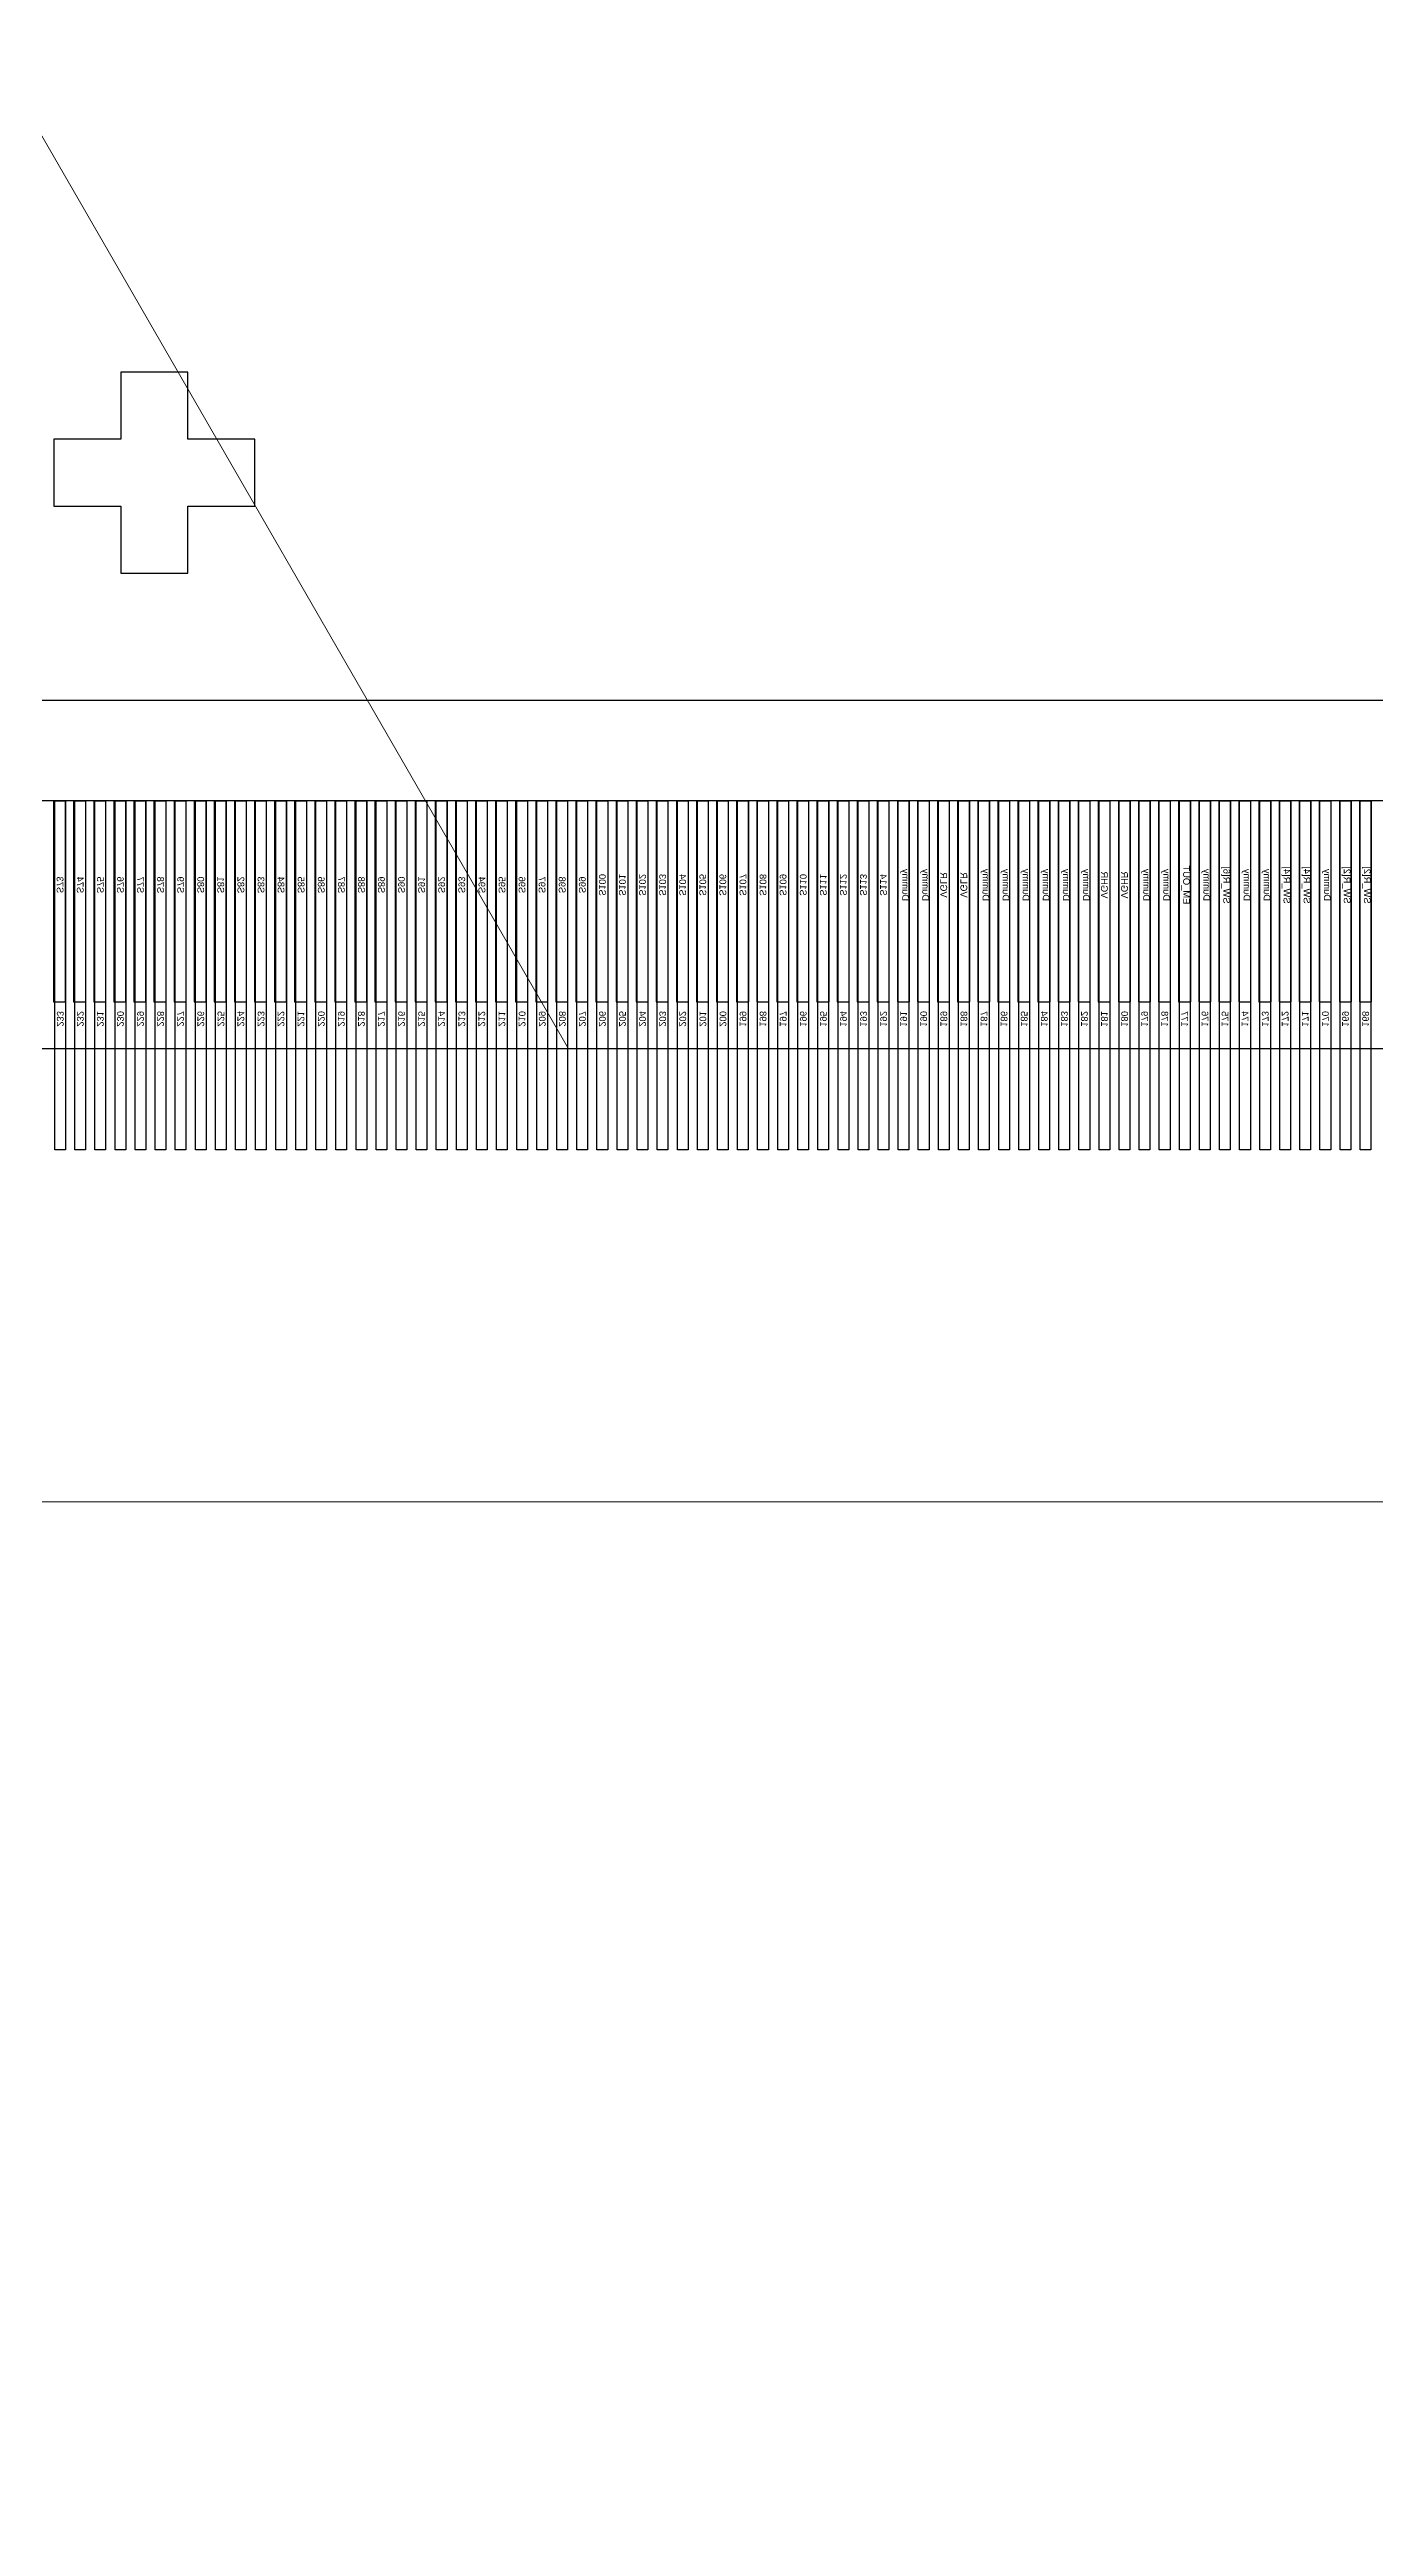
# Model space of a CAD drawing. Header units: inches. Extents: x 1765 to 5217, y -1519 to 441.
# Drawn here: x 4807.821 to 4809.801, y -1300.364 to -1296.668 of the extents above; entities that cross this region are included whole.
import ezdxf
from ezdxf.enums import TextEntityAlignment as Align

# ---------------------------------------------------------------- set-up
doc = ezdxf.new("R2010")
doc.units = ezdxf.units.IN
doc.header["$MEASUREMENT"] = 0
doc.layers.add('DIM', color=3, linetype='Continuous', lineweight=15)
doc.layers.add('L63', color=5, linetype='Continuous')
doc.layers.add('LENS', color=6, linetype='Continuous')
doc.styles.add('MBC_Arial_Font', font='arial.ttf', dxfattribs={"width": 0.8})

# ---------------------------------------------------------------- blocks, each defined once
blk = doc.blocks.new('FSDDDDD')
at = {"layer": 'LENS', "color": 5, "lineweight": 0}
blk.add_lwpolyline([(3465.1852, -1743.3038, -0.414214), (3453.6852, -1754.8038), (3438.5952, -1754.8038, -0.414214), (3427.0952, -1743.3038), (3427.0952, -1720.7938, -0.414214), (3438.5952, -1709.2938), (3453.6852, -1709.2938, -0.414214), (3465.1852, -1720.7938)], format="xyb", close=True, dxfattribs=at)

msp = doc.modelspace()

# ---------------------------------------------------------------- hatches: boundary and pattern name
at = {"layer": 'DIM'}
h = msp.add_hatch(dxfattribs=at)
h.set_pattern_fill('HONEY', color=256, style=0)
h.set_pattern_definition([(0, (6913.9786, -2365.6452), (4.7625, 2.74963), [3.175, -6.35]), (120, (6913.9786, -2365.6452), (-4.7624994, 2.749631), [3.175, -6.35]), (60, (6913.9786, -2365.6452), (6e-07, 5.499261), [-6.35, 3.175])])
edge = h.paths.add_edge_path()
edge.add_line((4827.36, -1263.4445), (4827.36, -1289.1595))
edge.add_arc((4818.36, -1289.1595), 9, -90, 0, ccw=False)
edge.add_line((4818.36, -1298.1595), (4801.573, -1298.1595))
edge.add_arc((4801.573, -1289.1595), 9, 180, 270, ccw=False)
edge.add_line((4792.573, -1289.1595), (4792.573, -1263.4445))
edge.add_arc((4800.993, -1263.4445), 8.42, 90, 180, ccw=False)
edge.add_line((4800.993, -1255.0245), (4818.94, -1255.0245))
edge.add_arc((4818.94, -1263.4445), 8.42, 0, 90, ccw=False)

# ---------------------------------------------------------------- linework, layer by layer
msp.add_line((4821.3749, -1297.6395), (4798.5581, -1297.6395))
msp.add_line((4821.3749, -1297.6395), (4798.5581, -1297.6395))
msp.add_lwpolyline([(4827.36, -1263.4445), (4827.36, -1289.1595, -0.414214), (4818.36, -1298.1595), (4801.573, -1298.1595, -0.414214), (4792.573, -1289.1595), (4792.573, -1263.4445, -0.414214), (4800.993, -1255.0245), (4818.94, -1255.0245, -0.414214)], format="xyb", close=True)
msp.add_lwpolyline([(4827.36, -1263.4445), (4827.36, -1289.1595, -0.414214), (4818.36, -1298.1595), (4801.573, -1298.1595, -0.414214), (4792.573, -1289.1595), (4792.573, -1263.4445, -0.414214), (4800.993, -1255.0245), (4818.94, -1255.0245, -0.414214)], format="xyb", close=True)
msp.add_lwpolyline([(4802.9215, -1307.8669), (4817.0115, -1307.8669, 0.414214), (4817.2115, -1307.6669), (4817.2115, -1305.5729, 0.263643), (4817.1143, -1305.4013), (4815.7223, -1304.5675, -0.263643), (4815.5765, -1304.3102), (4815.5765, -1300.9028, 0.315299), (4815.3791, -1300.6209), (4814.966, -1300.4706, -0.315299), (4814.7686, -1300.1887), (4814.7686, -1298.7592, -0.254671), (4814.9059, -1298.5072), (4815.214, -1298.3083, 0.254671), (4815.3055, -1298.1403), (4815.3055, -1297.9895, 0.414214), (4815.1055, -1297.7895), (4804.8275, -1297.7895, 0.414214)], format="xyb")
at = {"color": 2}
for points in [[(4807.8455, -1297.7895), (4807.8275, -1297.7895), (4807.8275, -1298.0895), (4807.8455, -1298.0895)], [(4807.8455, -1297.7895), (4807.8275, -1297.7895), (4807.8275, -1298.0895), (4807.8455, -1298.0895)], [(4807.8755, -1297.7895), (4807.8575, -1297.7895), (4807.8575, -1298.0895), (4807.8755, -1298.0895)], [(4807.8755, -1297.7895), (4807.8575, -1297.7895), (4807.8575, -1298.0895), (4807.8755, -1298.0895)], [(4807.9055, -1297.7895), (4807.8875, -1297.7895), (4807.8875, -1298.0895), (4807.9055, -1298.0895)], [(4807.9055, -1297.7895), (4807.8875, -1297.7895), (4807.8875, -1298.0895), (4807.9055, -1298.0895)], [(4807.9355, -1297.7895), (4807.9175, -1297.7895), (4807.9175, -1298.0895), (4807.9355, -1298.0895)], [(4807.9355, -1297.7895), (4807.9175, -1297.7895), (4807.9175, -1298.0895), (4807.9355, -1298.0895)], [(4807.9655, -1297.7895), (4807.9475, -1297.7895), (4807.9475, -1298.0895), (4807.9655, -1298.0895)], [(4807.9655, -1297.7895), (4807.9475, -1297.7895), (4807.9475, -1298.0895), (4807.9655, -1298.0895)], [(4807.9955, -1297.7895), (4807.9775, -1297.7895), (4807.9775, -1298.0895), (4807.9955, -1298.0895)], [(4807.9955, -1297.7895), (4807.9775, -1297.7895), (4807.9775, -1298.0895), (4807.9955, -1298.0895)], [(4808.0255, -1297.7895), (4808.0075, -1297.7895), (4808.0075, -1298.0895), (4808.0255, -1298.0895)], [(4808.0255, -1297.7895), (4808.0075, -1297.7895), (4808.0075, -1298.0895), (4808.0255, -1298.0895)], [(4808.0555, -1297.7895), (4808.0375, -1297.7895), (4808.0375, -1298.0895), (4808.0555, -1298.0895)], [(4808.0555, -1297.7895), (4808.0375, -1297.7895), (4808.0375, -1298.0895), (4808.0555, -1298.0895)], [(4808.0855, -1297.7895), (4808.0675, -1297.7895), (4808.0675, -1298.0895), (4808.0855, -1298.0895)], [(4808.0855, -1297.7895), (4808.0675, -1297.7895), (4808.0675, -1298.0895), (4808.0855, -1298.0895)], [(4808.1155, -1297.7895), (4808.0975, -1297.7895), (4808.0975, -1298.0895), (4808.1155, -1298.0895)], [(4808.1155, -1297.7895), (4808.0975, -1297.7895), (4808.0975, -1298.0895), (4808.1155, -1298.0895)], [(4808.1455, -1297.7895), (4808.1275, -1297.7895), (4808.1275, -1298.0895), (4808.1455, -1298.0895)], [(4808.1455, -1297.7895), (4808.1275, -1297.7895), (4808.1275, -1298.0895), (4808.1455, -1298.0895)], [(4808.1755, -1297.7895), (4808.1575, -1297.7895), (4808.1575, -1298.0895), (4808.1755, -1298.0895)], [(4808.1755, -1297.7895), (4808.1575, -1297.7895), (4808.1575, -1298.0895), (4808.1755, -1298.0895)], [(4808.2055, -1297.7895), (4808.1875, -1297.7895), (4808.1875, -1298.0895), (4808.2055, -1298.0895)], [(4808.2055, -1297.7895), (4808.1875, -1297.7895), (4808.1875, -1298.0895), (4808.2055, -1298.0895)], [(4808.2355, -1297.7895), (4808.2175, -1297.7895), (4808.2175, -1298.0895), (4808.2355, -1298.0895)], [(4808.2355, -1297.7895), (4808.2175, -1297.7895), (4808.2175, -1298.0895), (4808.2355, -1298.0895)], [(4808.2655, -1297.7895), (4808.2475, -1297.7895), (4808.2475, -1298.0895), (4808.2655, -1298.0895)], [(4808.2655, -1297.7895), (4808.2475, -1297.7895), (4808.2475, -1298.0895), (4808.2655, -1298.0895)], [(4808.2955, -1297.7895), (4808.2775, -1297.7895), (4808.2775, -1298.0895), (4808.2955, -1298.0895)], [(4808.2955, -1297.7895), (4808.2775, -1297.7895), (4808.2775, -1298.0895), (4808.2955, -1298.0895)], [(4808.3255, -1297.7895), (4808.3075, -1297.7895), (4808.3075, -1298.0895), (4808.3255, -1298.0895)], [(4808.3255, -1297.7895), (4808.3075, -1297.7895), (4808.3075, -1298.0895), (4808.3255, -1298.0895)], [(4808.3555, -1297.7895), (4808.3375, -1297.7895), (4808.3375, -1298.0895), (4808.3555, -1298.0895)], [(4808.3555, -1297.7895), (4808.3375, -1297.7895), (4808.3375, -1298.0895), (4808.3555, -1298.0895)], [(4808.3855, -1297.7895), (4808.3675, -1297.7895), (4808.3675, -1298.0895), (4808.3855, -1298.0895)], [(4808.3855, -1297.7895), (4808.3675, -1297.7895), (4808.3675, -1298.0895), (4808.3855, -1298.0895)], [(4808.4155, -1297.7895), (4808.3975, -1297.7895), (4808.3975, -1298.0895), (4808.4155, -1298.0895)], [(4808.4155, -1297.7895), (4808.3975, -1297.7895), (4808.3975, -1298.0895), (4808.4155, -1298.0895)], [(4808.4455, -1297.7895), (4808.4275, -1297.7895), (4808.4275, -1298.0895), (4808.4455, -1298.0895)], [(4808.4455, -1297.7895), (4808.4275, -1297.7895), (4808.4275, -1298.0895), (4808.4455, -1298.0895)], [(4808.4755, -1297.7895), (4808.4575, -1297.7895), (4808.4575, -1298.0895), (4808.4755, -1298.0895)], [(4808.4755, -1297.7895), (4808.4575, -1297.7895), (4808.4575, -1298.0895), (4808.4755, -1298.0895)], [(4808.5055, -1297.7895), (4808.4875, -1297.7895), (4808.4875, -1298.0895), (4808.5055, -1298.0895)], [(4808.5055, -1297.7895), (4808.4875, -1297.7895), (4808.4875, -1298.0895), (4808.5055, -1298.0895)], [(4808.5355, -1297.7895), (4808.5175, -1297.7895), (4808.5175, -1298.0895), (4808.5355, -1298.0895)], [(4808.5355, -1297.7895), (4808.5175, -1297.7895), (4808.5175, -1298.0895), (4808.5355, -1298.0895)], [(4808.5655, -1297.7895), (4808.5475, -1297.7895), (4808.5475, -1298.0895), (4808.5655, -1298.0895)], [(4808.5655, -1297.7895), (4808.5475, -1297.7895), (4808.5475, -1298.0895), (4808.5655, -1298.0895)], [(4808.5955, -1297.7895), (4808.5775, -1297.7895), (4808.5775, -1298.0895), (4808.5955, -1298.0895)], [(4808.5955, -1297.7895), (4808.5775, -1297.7895), (4808.5775, -1298.0895), (4808.5955, -1298.0895)], [(4808.6255, -1297.7895), (4808.6075, -1297.7895), (4808.6075, -1298.0895), (4808.6255, -1298.0895)], [(4808.6255, -1297.7895), (4808.6075, -1297.7895), (4808.6075, -1298.0895), (4808.6255, -1298.0895)], [(4808.6555, -1297.7895), (4808.6375, -1297.7895), (4808.6375, -1298.0895), (4808.6555, -1298.0895)], [(4808.6555, -1297.7895), (4808.6375, -1297.7895), (4808.6375, -1298.0895), (4808.6555, -1298.0895)], [(4808.6855, -1297.7895), (4808.6675, -1297.7895), (4808.6675, -1298.0895), (4808.6855, -1298.0895)], [(4808.6855, -1297.7895), (4808.6675, -1297.7895), (4808.6675, -1298.0895), (4808.6855, -1298.0895)], [(4808.7155, -1297.7895), (4808.6975, -1297.7895), (4808.6975, -1298.0895), (4808.7155, -1298.0895)], [(4808.7155, -1297.7895), (4808.6975, -1297.7895), (4808.6975, -1298.0895), (4808.7155, -1298.0895)], [(4808.7455, -1297.7895), (4808.7275, -1297.7895), (4808.7275, -1298.0895), (4808.7455, -1298.0895)], [(4808.7455, -1297.7895), (4808.7275, -1297.7895), (4808.7275, -1298.0895), (4808.7455, -1298.0895)], [(4808.7755, -1297.7895), (4808.7575, -1297.7895), (4808.7575, -1298.0895), (4808.7755, -1298.0895)], [(4808.7755, -1297.7895), (4808.7575, -1297.7895), (4808.7575, -1298.0895), (4808.7755, -1298.0895)], [(4808.8055, -1297.7895), (4808.7875, -1297.7895), (4808.7875, -1298.0895), (4808.8055, -1298.0895)], [(4808.8055, -1297.7895), (4808.7875, -1297.7895), (4808.7875, -1298.0895), (4808.8055, -1298.0895)], [(4808.8355, -1297.7895), (4808.8175, -1297.7895), (4808.8175, -1298.0895), (4808.8355, -1298.0895)], [(4808.8355, -1297.7895), (4808.8175, -1297.7895), (4808.8175, -1298.0895), (4808.8355, -1298.0895)], [(4808.8655, -1297.7895), (4808.8475, -1297.7895), (4808.8475, -1298.0895), (4808.8655, -1298.0895)], [(4808.8655, -1297.7895), (4808.8475, -1297.7895), (4808.8475, -1298.0895), (4808.8655, -1298.0895)], [(4808.8955, -1297.7895), (4808.8775, -1297.7895), (4808.8775, -1298.0895), (4808.8955, -1298.0895)], [(4808.8955, -1297.7895), (4808.8775, -1297.7895), (4808.8775, -1298.0895), (4808.8955, -1298.0895)], [(4808.9255, -1297.7895), (4808.9075, -1297.7895), (4808.9075, -1298.0895), (4808.9255, -1298.0895)], [(4808.9255, -1297.7895), (4808.9075, -1297.7895), (4808.9075, -1298.0895), (4808.9255, -1298.0895)], [(4808.9555, -1297.7895), (4808.9375, -1297.7895), (4808.9375, -1298.0895), (4808.9555, -1298.0895)], [(4808.9555, -1297.7895), (4808.9375, -1297.7895), (4808.9375, -1298.0895), (4808.9555, -1298.0895)], [(4808.9855, -1297.7895), (4808.9675, -1297.7895), (4808.9675, -1298.0895), (4808.9855, -1298.0895)], [(4808.9855, -1297.7895), (4808.9675, -1297.7895), (4808.9675, -1298.0895), (4808.9855, -1298.0895)], [(4809.0155, -1297.7895), (4808.9975, -1297.7895), (4808.9975, -1298.0895), (4809.0155, -1298.0895)], [(4809.0155, -1297.7895), (4808.9975, -1297.7895), (4808.9975, -1298.0895), (4809.0155, -1298.0895)], [(4809.0455, -1297.7895), (4809.0275, -1297.7895), (4809.0275, -1298.0895), (4809.0455, -1298.0895)], [(4809.0455, -1297.7895), (4809.0275, -1297.7895), (4809.0275, -1298.0895), (4809.0455, -1298.0895)], [(4809.0755, -1297.7895), (4809.0575, -1297.7895), (4809.0575, -1298.0895), (4809.0755, -1298.0895)], [(4809.0755, -1297.7895), (4809.0575, -1297.7895), (4809.0575, -1298.0895), (4809.0755, -1298.0895)], [(4809.1055, -1297.7895), (4809.0875, -1297.7895), (4809.0875, -1298.0895), (4809.1055, -1298.0895)], [(4809.1055, -1297.7895), (4809.0875, -1297.7895), (4809.0875, -1298.0895), (4809.1055, -1298.0895)], [(4809.1355, -1297.7895), (4809.1175, -1297.7895), (4809.1175, -1298.0895), (4809.1355, -1298.0895)], [(4809.1355, -1297.7895), (4809.1175, -1297.7895), (4809.1175, -1298.0895), (4809.1355, -1298.0895)], [(4809.1655, -1297.7895), (4809.1475, -1297.7895), (4809.1475, -1298.0895), (4809.1655, -1298.0895)], [(4809.1655, -1297.7895), (4809.1475, -1297.7895), (4809.1475, -1298.0895), (4809.1655, -1298.0895)], [(4809.1955, -1297.7895), (4809.1775, -1297.7895), (4809.1775, -1298.0895), (4809.1955, -1298.0895)], [(4809.1955, -1297.7895), (4809.1775, -1297.7895), (4809.1775, -1298.0895), (4809.1955, -1298.0895)], [(4809.2255, -1297.7895), (4809.2075, -1297.7895), (4809.2075, -1298.0895), (4809.2255, -1298.0895)], [(4809.2255, -1297.7895), (4809.2075, -1297.7895), (4809.2075, -1298.0895), (4809.2255, -1298.0895)], [(4809.2555, -1297.7895), (4809.2375, -1297.7895), (4809.2375, -1298.0895), (4809.2555, -1298.0895)], [(4809.2555, -1297.7895), (4809.2375, -1297.7895), (4809.2375, -1298.0895), (4809.2555, -1298.0895)], [(4809.2855, -1297.7895), (4809.2675, -1297.7895), (4809.2675, -1298.0895), (4809.2855, -1298.0895)], [(4809.2855, -1297.7895), (4809.2675, -1297.7895), (4809.2675, -1298.0895), (4809.2855, -1298.0895)], [(4809.3155, -1297.7895), (4809.2975, -1297.7895), (4809.2975, -1298.0895), (4809.3155, -1298.0895)], [(4809.3155, -1297.7895), (4809.2975, -1297.7895), (4809.2975, -1298.0895), (4809.3155, -1298.0895)], [(4809.3455, -1297.7895), (4809.3275, -1297.7895), (4809.3275, -1298.0895), (4809.3455, -1298.0895)], [(4809.3455, -1297.7895), (4809.3275, -1297.7895), (4809.3275, -1298.0895), (4809.3455, -1298.0895)], [(4809.3755, -1297.7895), (4809.3575, -1297.7895), (4809.3575, -1298.0895), (4809.3755, -1298.0895)], [(4809.3755, -1297.7895), (4809.3575, -1297.7895), (4809.3575, -1298.0895), (4809.3755, -1298.0895)], [(4809.4055, -1297.7895), (4809.3875, -1297.7895), (4809.3875, -1298.0895), (4809.4055, -1298.0895)], [(4809.4055, -1297.7895), (4809.3875, -1297.7895), (4809.3875, -1298.0895), (4809.4055, -1298.0895)], [(4809.4355, -1297.7895), (4809.4175, -1297.7895), (4809.4175, -1298.0895), (4809.4355, -1298.0895)], [(4809.4355, -1297.7895), (4809.4175, -1297.7895), (4809.4175, -1298.0895), (4809.4355, -1298.0895)], [(4809.4655, -1297.7895), (4809.4475, -1297.7895), (4809.4475, -1298.0895), (4809.4655, -1298.0895)], [(4809.4655, -1297.7895), (4809.4475, -1297.7895), (4809.4475, -1298.0895), (4809.4655, -1298.0895)], [(4809.4955, -1297.7895), (4809.4775, -1297.7895), (4809.4775, -1298.0895), (4809.4955, -1298.0895)], [(4809.4955, -1297.7895), (4809.4775, -1297.7895), (4809.4775, -1298.0895), (4809.4955, -1298.0895)], [(4809.5255, -1297.7895), (4809.5075, -1297.7895), (4809.5075, -1298.0895), (4809.5255, -1298.0895)], [(4809.5255, -1297.7895), (4809.5075, -1297.7895), (4809.5075, -1298.0895), (4809.5255, -1298.0895)], [(4809.5555, -1297.7895), (4809.5375, -1297.7895), (4809.5375, -1298.0895), (4809.5555, -1298.0895)], [(4809.5555, -1297.7895), (4809.5375, -1297.7895), (4809.5375, -1298.0895), (4809.5555, -1298.0895)], [(4809.5855, -1297.7895), (4809.5675, -1297.7895), (4809.5675, -1298.0895), (4809.5855, -1298.0895)], [(4809.5855, -1297.7895), (4809.5675, -1297.7895), (4809.5675, -1298.0895), (4809.5855, -1298.0895)], [(4809.6155, -1297.7895), (4809.5975, -1297.7895), (4809.5975, -1298.0895), (4809.6155, -1298.0895)], [(4809.6155, -1297.7895), (4809.5975, -1297.7895), (4809.5975, -1298.0895), (4809.6155, -1298.0895)], [(4809.6455, -1297.7895), (4809.6275, -1297.7895), (4809.6275, -1298.0895), (4809.6455, -1298.0895)], [(4809.6455, -1297.7895), (4809.6275, -1297.7895), (4809.6275, -1298.0895), (4809.6455, -1298.0895)], [(4809.6755, -1297.7895), (4809.6575, -1297.7895), (4809.6575, -1298.0895), (4809.6755, -1298.0895)], [(4809.6755, -1297.7895), (4809.6575, -1297.7895), (4809.6575, -1298.0895), (4809.6755, -1298.0895)], [(4809.7055, -1297.7895), (4809.6875, -1297.7895), (4809.6875, -1298.0895), (4809.7055, -1298.0895)], [(4809.7055, -1297.7895), (4809.6875, -1297.7895), (4809.6875, -1298.0895), (4809.7055, -1298.0895)], [(4809.7355, -1297.7895), (4809.7175, -1297.7895), (4809.7175, -1298.0895), (4809.7355, -1298.0895)], [(4809.7355, -1297.7895), (4809.7175, -1297.7895), (4809.7175, -1298.0895), (4809.7355, -1298.0895)], [(4809.7655, -1297.7895), (4809.7475, -1297.7895), (4809.7475, -1298.0895), (4809.7655, -1298.0895)], [(4809.7655, -1297.7895), (4809.7475, -1297.7895), (4809.7475, -1298.0895), (4809.7655, -1298.0895)], [(4809.7955, -1297.7895), (4809.7775, -1297.7895), (4809.7775, -1298.0895), (4809.7955, -1298.0895)], [(4809.7955, -1297.7895), (4809.7775, -1297.7895), (4809.7775, -1298.0895), (4809.7955, -1298.0895)]]:
    msp.add_lwpolyline(points, close=True, dxfattribs=at)
at = {"color": 0}
for points in [[(4807.8293, -1297.7895), (4807.8453, -1297.7895), (4807.8453, -1298.31), (4807.8293, -1298.31)], [(4807.8593, -1297.7895), (4807.8753, -1297.7895), (4807.8753, -1298.31), (4807.8593, -1298.31)], [(4807.8893, -1297.7895), (4807.9053, -1297.7895), (4807.9053, -1298.31), (4807.8893, -1298.31)], [(4807.9193, -1297.7895), (4807.9353, -1297.7895), (4807.9353, -1298.31), (4807.9193, -1298.31)], [(4807.9493, -1297.7895), (4807.9653, -1297.7895), (4807.9653, -1298.31), (4807.9493, -1298.31)], [(4807.9793, -1297.7895), (4807.9953, -1297.7895), (4807.9953, -1298.31), (4807.9793, -1298.31)], [(4808.0093, -1297.7895), (4808.0253, -1297.7895), (4808.0253, -1298.31), (4808.0093, -1298.31)], [(4808.0393, -1297.7895), (4808.0553, -1297.7895), (4808.0553, -1298.31), (4808.0393, -1298.31)], [(4808.0692, -1297.7895), (4808.0852, -1297.7895), (4808.0852, -1298.31), (4808.0692, -1298.31)], [(4808.0992, -1297.7895), (4808.1152, -1297.7895), (4808.1152, -1298.31), (4808.0992, -1298.31)], [(4808.1292, -1297.7895), (4808.1452, -1297.7895), (4808.1452, -1298.31), (4808.1292, -1298.31)], [(4808.1592, -1297.7895), (4808.1752, -1297.7895), (4808.1752, -1298.31), (4808.1592, -1298.31)], [(4808.1892, -1297.7895), (4808.2052, -1297.7895), (4808.2052, -1298.31), (4808.1892, -1298.31)], [(4808.2192, -1297.7895), (4808.2352, -1297.7895), (4808.2352, -1298.31), (4808.2192, -1298.31)], [(4808.2492, -1297.7895), (4808.2652, -1297.7895), (4808.2652, -1298.31), (4808.2492, -1298.31)], [(4808.2792, -1297.7895), (4808.2952, -1297.7895), (4808.2952, -1298.31), (4808.2792, -1298.31)], [(4808.3091, -1297.7895), (4808.3251, -1297.7895), (4808.3251, -1298.31), (4808.3091, -1298.31)], [(4808.3391, -1297.7895), (4808.3551, -1297.7895), (4808.3551, -1298.31), (4808.3391, -1298.31)], [(4808.3691, -1297.7895), (4808.3851, -1297.7895), (4808.3851, -1298.31), (4808.3691, -1298.31)], [(4808.3991, -1297.7895), (4808.4151, -1297.7895), (4808.4151, -1298.31), (4808.3991, -1298.31)], [(4808.4291, -1297.7895), (4808.4451, -1297.7895), (4808.4451, -1298.31), (4808.4291, -1298.31)], [(4808.4591, -1297.7895), (4808.4751, -1297.7895), (4808.4751, -1298.31), (4808.4591, -1298.31)], [(4808.4891, -1297.7895), (4808.5051, -1297.7895), (4808.5051, -1298.31), (4808.4891, -1298.31)], [(4808.5191, -1297.7895), (4808.5351, -1297.7895), (4808.5351, -1298.31), (4808.5191, -1298.31)], [(4808.549, -1297.7895), (4808.565, -1297.7895), (4808.565, -1298.31), (4808.549, -1298.31)], [(4808.579, -1297.7895), (4808.595, -1297.7895), (4808.595, -1298.31), (4808.579, -1298.31)], [(4808.609, -1297.7895), (4808.625, -1297.7895), (4808.625, -1298.31), (4808.609, -1298.31)], [(4808.639, -1297.7895), (4808.655, -1297.7895), (4808.655, -1298.31), (4808.639, -1298.31)], [(4808.669, -1297.7895), (4808.685, -1297.7895), (4808.685, -1298.31), (4808.669, -1298.31)], [(4808.699, -1297.7895), (4808.715, -1297.7895), (4808.715, -1298.31), (4808.699, -1298.31)], [(4808.729, -1297.7895), (4808.745, -1297.7895), (4808.745, -1298.31), (4808.729, -1298.31)], [(4808.759, -1297.7895), (4808.775, -1297.7895), (4808.775, -1298.31), (4808.759, -1298.31)], [(4808.789, -1297.7895), (4808.805, -1297.7895), (4808.805, -1298.31), (4808.789, -1298.31)], [(4808.8189, -1297.7895), (4808.8349, -1297.7895), (4808.8349, -1298.31), (4808.8189, -1298.31)], [(4808.8489, -1297.7895), (4808.8649, -1297.7895), (4808.8649, -1298.31), (4808.8489, -1298.31)], [(4808.8789, -1297.7895), (4808.8949, -1297.7895), (4808.8949, -1298.31), (4808.8789, -1298.31)], [(4808.9089, -1297.7895), (4808.9249, -1297.7895), (4808.9249, -1298.31), (4808.9089, -1298.31)], [(4808.9389, -1297.7895), (4808.9549, -1297.7895), (4808.9549, -1298.31), (4808.9389, -1298.31)], [(4808.9689, -1297.7895), (4808.9849, -1297.7895), (4808.9849, -1298.31), (4808.9689, -1298.31)], [(4808.9989, -1297.7895), (4809.0149, -1297.7895), (4809.0149, -1298.31), (4808.9989, -1298.31)], [(4809.0289, -1297.7895), (4809.0449, -1297.7895), (4809.0449, -1298.31), (4809.0289, -1298.31)], [(4809.0588, -1297.7895), (4809.0748, -1297.7895), (4809.0748, -1298.31), (4809.0588, -1298.31)], [(4809.0888, -1297.7895), (4809.1048, -1297.7895), (4809.1048, -1298.31), (4809.0888, -1298.31)], [(4809.1188, -1297.7895), (4809.1348, -1297.7895), (4809.1348, -1298.31), (4809.1188, -1298.31)], [(4809.1488, -1297.7895), (4809.1648, -1297.7895), (4809.1648, -1298.31), (4809.1488, -1298.31)], [(4809.1788, -1297.7895), (4809.1948, -1297.7895), (4809.1948, -1298.31), (4809.1788, -1298.31)], [(4809.2088, -1297.7895), (4809.2248, -1297.7895), (4809.2248, -1298.31), (4809.2088, -1298.31)], [(4809.2388, -1297.7895), (4809.2548, -1297.7895), (4809.2548, -1298.31), (4809.2388, -1298.31)], [(4809.2688, -1297.7895), (4809.2848, -1297.7895), (4809.2848, -1298.31), (4809.2688, -1298.31)], [(4809.2987, -1297.7895), (4809.3147, -1297.7895), (4809.3147, -1298.31), (4809.2987, -1298.31)], [(4809.3287, -1297.7895), (4809.3447, -1297.7895), (4809.3447, -1298.31), (4809.3287, -1298.31)], [(4809.3587, -1297.7895), (4809.3747, -1297.7895), (4809.3747, -1298.31), (4809.3587, -1298.31)], [(4809.3887, -1297.7895), (4809.4047, -1297.7895), (4809.4047, -1298.31), (4809.3887, -1298.31)], [(4809.4187, -1297.7895), (4809.4347, -1297.7895), (4809.4347, -1298.31), (4809.4187, -1298.31)], [(4809.4487, -1297.7895), (4809.4647, -1297.7895), (4809.4647, -1298.31), (4809.4487, -1298.31)], [(4809.4787, -1297.7895), (4809.4947, -1297.7895), (4809.4947, -1298.31), (4809.4787, -1298.31)], [(4809.5087, -1297.7895), (4809.5247, -1297.7895), (4809.5247, -1298.31), (4809.5087, -1298.31)], [(4809.5387, -1297.7895), (4809.5547, -1297.7895), (4809.5547, -1298.31), (4809.5387, -1298.31)], [(4809.5686, -1297.7895), (4809.5846, -1297.7895), (4809.5846, -1298.31), (4809.5686, -1298.31)], [(4809.5986, -1297.7895), (4809.6146, -1297.7895), (4809.6146, -1298.31), (4809.5986, -1298.31)], [(4809.6286, -1297.7895), (4809.6446, -1297.7895), (4809.6446, -1298.31), (4809.6286, -1298.31)], [(4809.6586, -1297.7895), (4809.6746, -1297.7895), (4809.6746, -1298.31), (4809.6586, -1298.31)], [(4809.6886, -1297.7895), (4809.7046, -1297.7895), (4809.7046, -1298.31), (4809.6886, -1298.31)], [(4809.7186, -1297.7895), (4809.7346, -1297.7895), (4809.7346, -1298.31), (4809.7186, -1298.31)], [(4809.7486, -1297.7895), (4809.7646, -1297.7895), (4809.7646, -1298.31), (4809.7486, -1298.31)], [(4809.7786, -1297.7895), (4809.7946, -1297.7895), (4809.7946, -1298.31), (4809.7786, -1298.31)]]:
    msp.add_lwpolyline(points, close=True, dxfattribs=at)
at = {"layer": 'L63', "color": 0}
msp.add_lwpolyline([(4807.9281, -1297.1495), (4807.9281, -1297.2495), (4807.8281, -1297.2495), (4807.8281, -1297.3495), (4807.9281, -1297.3495), (4807.9281, -1297.4495), (4808.0281, -1297.4495), (4808.0281, -1297.3495), (4808.1281, -1297.3495), (4808.1281, -1297.2495), (4808.0281, -1297.2495), (4808.0281, -1297.1495), (4808.0245, -1297.1495)], close=True, dxfattribs=at)

# ---------------------------------------------------------------- block references
at = {"layer": 'DIM'}
msp.add_blockref('FSDDDDD', (1363.8263, 455.9686), dxfattribs=at)

# ---------------------------------------------------------------- texts
at = {"color": 3, "style": 'MBC_Arial_Font', "text_generation_flag": 4}
for s, p in [('Dummy', (4809.0998, -1297.9148)), ('Dummy', (4809.1298, -1297.9148)), ('Dummy', (4809.2197, -1297.9148)), ('Dummy', (4809.2497, -1297.9148)), ('Dummy', (4809.2797, -1297.9148)), ('Dummy', (4809.3097, -1297.9148)), ('Dummy', (4809.3397, -1297.9148)), ('Dummy', (4809.3697, -1297.9148)), ('Dummy', (4809.4596, -1297.9148)), ('Dummy', (4809.4896, -1297.9148)), ('EM_OUT', (4809.5193, -1297.9148)), ('Dummy', (4809.5496, -1297.9148)), ('SW_R[6]', (4809.5792, -1297.9148)), ('Dummy', (4809.6096, -1297.9148)), ('Dummy', (4809.6396, -1297.9148)), ('SW_R[4]', (4809.6692, -1297.9148)), ('SW_R[4]', (4809.6992, -1297.9148)), ('Dummy', (4809.7295, -1297.9148)), ('SW_R[2]', (4809.7592, -1297.9148)), ('SW_R[2]', (4809.7892, -1297.9148)), ('S73', (4807.8373, -1297.9148)), ('S74', (4807.8673, -1297.9148)), ('S75', (4807.8973, -1297.9148)), ('S76', (4807.9273, -1297.9148)), ('S77', (4807.9573, -1297.9148)), ('S78', (4807.9873, -1297.9148)), ('S79', (4808.0173, -1297.9148)), ('S80', (4808.0473, -1297.9148)), ('S81', (4808.0772, -1297.9148)), ('S82', (4808.1072, -1297.9148)), ('S83', (4808.1372, -1297.9148)), ('S84', (4808.1672, -1297.9148)), ('S85', (4808.1972, -1297.9148)), ('S86', (4808.2272, -1297.9148)), ('S87', (4808.2572, -1297.9148)), ('S88', (4808.2872, -1297.9148)), ('S89', (4808.3171, -1297.9148)), ('S90', (4808.3471, -1297.9148)), ('S91', (4808.3771, -1297.9148)), ('S92', (4808.4071, -1297.9148)), ('S93', (4808.4371, -1297.9148)), ('S94', (4808.4671, -1297.9148)), ('S95', (4808.4971, -1297.9148)), ('S96', (4808.5271, -1297.9148)), ('S97', (4808.557, -1297.9148)), ('S98', (4808.587, -1297.9148)), ('S99', (4808.617, -1297.9148)), ('S100', (4808.647, -1297.9148)), ('S101', (4808.677, -1297.9148)), ('S102', (4808.707, -1297.9148)), ('S103', (4808.737, -1297.9148)), ('S104', (4808.767, -1297.9148)), ('S105', (4808.797, -1297.9148)), ('S106', (4808.8269, -1297.9148)), ('S107', (4808.8569, -1297.9148)), ('S108', (4808.8869, -1297.9148)), ('S109', (4808.9169, -1297.9148)), ('S110', (4808.9469, -1297.9148)), ('S111', (4808.9769, -1297.9148)), ('S112', (4809.0069, -1297.9148)), ('S113', (4809.0369, -1297.9148)), ('S114', (4809.0668, -1297.9148)), ('VGLR', (4809.1568, -1297.9148)), ('VGLR', (4809.1868, -1297.9148)), ('VGHR', (4809.3967, -1297.9148)), ('VGHR', (4809.4267, -1297.9148)), ('233', (4807.8375, -1298.1147)), ('232', (4807.8675, -1298.1147)), ('231', (4807.8974, -1298.1147)), ('230', (4807.9274, -1298.1147)), ('229', (4807.9574, -1298.1147)), ('228', (4807.9874, -1298.1147)), ('227', (4808.0172, -1298.1147)), ('226', (4808.0474, -1298.1147)), ('225', (4808.0774, -1298.1147)), ('224', (4808.1072, -1298.1147)), ('223', (4808.1374, -1298.1147)), ('222', (4808.1672, -1298.1147)), ('221', (4808.1971, -1298.1147)), ('220', (4808.2273, -1298.1147)), ('219', (4808.2573, -1298.1147)), ('218', (4808.2873, -1298.1147)), ('217', (4808.3171, -1298.1147)), ('216', (4808.3473, -1298.1147)), ('215', (4808.3772, -1298.1147)), ('214', (4808.4071, -1298.1147)), ('213', (4808.4372, -1298.1147)), ('212', (4808.467, -1298.1147)), ('211', (4808.497, -1298.1147)), ('210', (4808.5272, -1298.1147)), ('209', (4808.5572, -1298.1147)), ('208', (4808.5872, -1298.1147)), ('207', (4808.6172, -1298.1147)), ('206', (4808.6471, -1298.1147)), ('205', (4808.6771, -1298.1147)), ('204', (4808.7071, -1298.1147)), ('203', (4808.7371, -1298.1147)), ('202', (4808.7671, -1298.1147)), ('201', (4808.7971, -1298.1147)), ('200', (4808.8271, -1298.1147)), ('199', (4808.8571, -1298.1147)), ('198', (4808.887, -1298.1147)), ('197', (4808.917, -1298.1147)), ('196', (4808.947, -1298.1147)), ('195', (4808.977, -1298.1147)), ('194', (4809.007, -1298.1147)), ('193', (4809.037, -1298.1147)), ('192', (4809.067, -1298.1147)), ('191', (4809.097, -1298.1147)), ('190', (4809.1269, -1298.1147)), ('189', (4809.1569, -1298.1147)), ('188', (4809.1869, -1298.1147)), ('187', (4809.2169, -1298.1147)), ('186', (4809.2469, -1298.1147)), ('185', (4809.2769, -1298.1147)), ('184', (4809.3069, -1298.1147)), ('183', (4809.3369, -1298.1147)), ('182', (4809.3669, -1298.1147)), ('181', (4809.3968, -1298.1147)), ('180', (4809.4268, -1298.1147)), ('179', (4809.4568, -1298.1147)), ('178', (4809.4868, -1298.1147)), ('177', (4809.5166, -1298.1147)), ('176', (4809.5468, -1298.1147)), ('175', (4809.5768, -1298.1147)), ('174', (4809.6066, -1298.1147)), ('173', (4809.6368, -1298.1147)), ('172', (4809.6666, -1298.1147)), ('171', (4809.6965, -1298.1147)), ('170', (4809.7267, -1298.1147)), ('169', (4809.7567, -1298.1147)), ('168', (4809.7867, -1298.1147))]:
    msp.add_text(s, height=0.01, rotation=90, dxfattribs=at).set_placement(p, align=Align.MIDDLE_CENTER)

doc.saveas('drawing.dxf')
